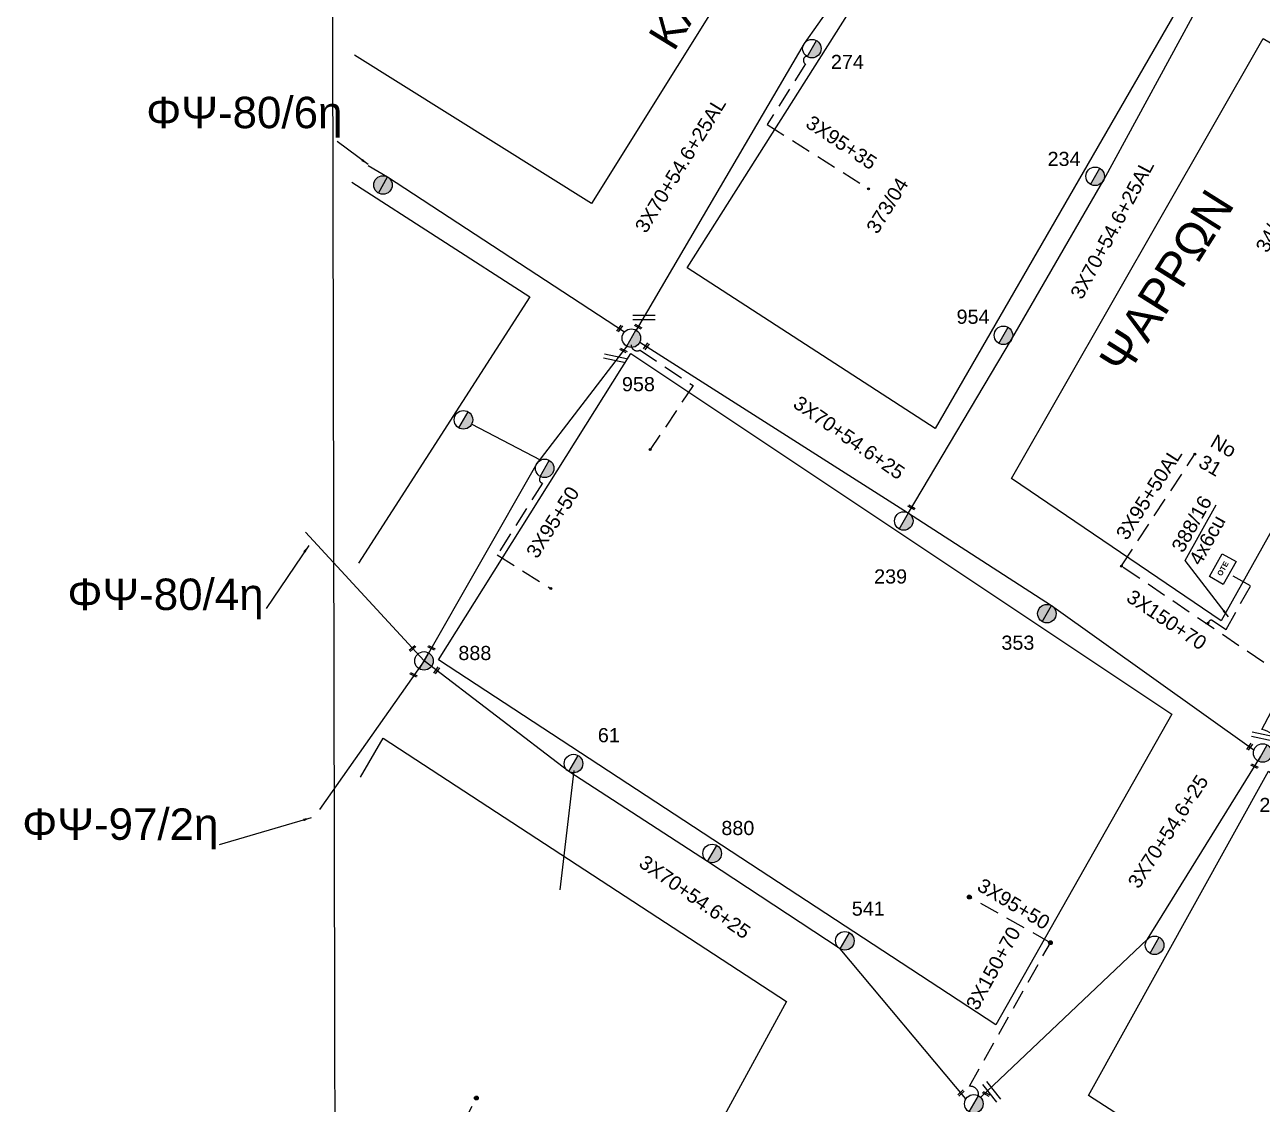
# Model space of a CAD drawing. Header units: millimetres. Extents: x 771 to 3391, y 686 to 1835.
# Drawn here: x 846.4 to 1003.9, y 1396.8 to 1534.3 of the extents above; entities that cross this region are included whole.
import ezdxf

# ---------------------------------------------------------------- set-up
doc = ezdxf.new("R2010")
doc.units = ezdxf.units.MM
doc.linetypes.add('DASHED', pattern=[19.05, 12.7, -6.35])
for name, color, linetype in [('Pillar OTE', 7, 'Continuous'), ('Άγνωστα', 7, 'Continuous'), ('Εναέρια παροχή ΧΤ 4x16', 7, 'SYN_LINE'), ('Επιγραφές - Σχήματα', 7, 'Continuous'), ('Καλωδια Χ.Τ. 3x50+35', 7, 'Continuous'), ('Καλωδια ΧΤ  3X95+50', 7, 'Continuous'), ('Καλώδια ΧΤ   3x150+70AL', 7, 'DASHED'), ('Μηχανική τομή', 7, 'Continuous'), ('Στύλος Ξύλινος', 7, 'Continuous'), ('Στύλος Ξύλινος @ 1', 7, 'Continuous'), ('Στύλος ΦΜ', 7, 'Continuous'), ('Στύλος ΦΜ @ 1', 7, 'Continuous'), ('Συνδέσεις', 7, 'Continuous'), ('Συνεστραμμένα ΧΤ   3x70+54.6+25 AL', 7, 'SYN_LINE'), ('Τομή', 7, 'Continuous'), ('Υπόβαθρο ΔΕΗ', 7, 'Continuous'), ('Υπόγεια καλώδια Παροχών ΧΤ   4x50AL', 7, 'DASHED'), ('Υπόγεια καλώδια Παροχών ΧΤ   4x6', 7, 'DASHED')]:
    doc.layers.add(name, color=color, linetype=linetype)
doc.styles.add('arial', font='arial.ttf')
doc.styles.get("Standard").update_dxf_attribs({"font": 'arial.ttf'})
doc.linetypes.add('SYN_LINE', pattern='A,0.5,-0.0001,["/\\/\\/\\/",Standard,S=0.1,R=0,X=0,Y=-0.05],-0.25', length=0.7501)
doc.dimstyles.new('ISO-25', dxfattribs={"dimtxt": 2.5, "dimasz": 2.5, "dimexe": 1.25, "dimexo": 0.625, "dimtad": 1, "dimtxsty": 'Standard', "dimcen": 2.5, "dimadec": 0, "dimazin": 0, "dimtfac": 1, "dimtmove": 0, "dimatfit": 3, "dimfxl": 1, "dimarcsym": 0})

# ---------------------------------------------------------------- blocks, each defined once
blk = doc.blocks.new('ΥΠΑΡΧΩΝ ΤΣΙΜΕΝΤΕΝΙΟΣ ΣΤΥΛΟΣ')
at = {"layer": 'Στύλος ΦΜ'}
blk.add_hatch(color=7, dxfattribs=at).paths.add_polyline_path([(-1.29, -2.28, 0.574793), (2.62, 0, 0.268822), (1.3, 2.27)])
at = {"layer": 'Στύλος ΦΜ', "color": 7}
blk.add_line((-1.29, -2.28), (1.3, 2.27), dxfattribs=at)
blk.add_circle((0, 0), 2.62, dxfattribs=at)
at = {"layer": 'Στύλος ΦΜ', "flags": 4}
for tag, p in [('ΑΡΙΘΜΟΣ', (-4.68, 8.05)), ('ΤΥΠΟΣ', (-4.91, 3.03))]:
    blk.add_attdef(tag, p, '', height=4, dxfattribs=at)
blk = doc.blocks.new('ΜΗΧΑΝΙΚΗ ΤΟΜΗ')
at = {"layer": 'Μηχανική τομή', "ltscale": 40}
for p, q in [((-1.89, 0.78), (1.89, 0.78)), ((1.89, 0), (-1.89, 0))]:
    blk.add_line(p, q, dxfattribs=at)
blk = doc.blocks.new('ΤΟΜΗ')
at = {"layer": 'Τομή', "ltscale": 40}
for p, q in [((-5.68, 0), (5.68, 0)), ((5.68, -2.33), (-5.68, -2.33))]:
    blk.add_line(p, q, dxfattribs=at)
blk = doc.blocks.new('_ΣΥΝΔΕΣΗ')
at = {"layer": 'Συνδέσεις', "linetype": 'SYN_LINE', "ltscale": 40}
blk.add_hatch(color=256, dxfattribs=at).paths.add_polyline_path([(0.5, -0.01, 1), (-0.5, -0.01, 1)])
at = {"layer": 'Συνδέσεις'}
blk.add_circle((0, -0.01), 0.5, dxfattribs=at)
blk = doc.blocks.new('ΥΠΑΡΧΩΝ ΞΥΛΙΝΟΣ ΣΤΥΛΟΣ')
at = {"layer": 'Στύλος Ξύλινος'}
h = blk.add_hatch(color=7, dxfattribs=at)
h.paths.add_polyline_path([(-2.62, 0, 0.270008), (-1.29, -2.28), (1.3, 2.27, 0.576266)])
h.paths.add_polyline_path([(-1.29, -2.28, 0.574793), (2.62, 0, 0.268822), (1.3, 2.27)])
at = {"layer": 'Στύλος Ξύλινος', "color": 7}
blk.add_line((-1.29, -2.28), (1.3, 2.27), dxfattribs=at)
blk.add_circle((0, 0), 2.62, dxfattribs=at)
at = {"layer": 'Στύλος Ξύλινος', "flags": 4}
for tag, p in [('ΑΡΙΘΜΟΣ', (-4.91, 8.6)), ('ΤΥΠΟΣ', (-4.85, 3.39))]:
    blk.add_attdef(tag, p, '', height=4, dxfattribs=at)
blk = doc.blocks.new('PILLAR ΟΤΕ')
at = {"layer": 'Pillar OTE', "ltscale": 40}
blk.add_lwpolyline([(-3.31, 2.02), (3.39, 2.02), (3.39, -1.99), (-3.31, -1.99)], close=True, dxfattribs=at)
at = {"layer": 'Pillar OTE', "insert": (-1.81, 0.71), "char_height": 1.3575, "width": 109.961, "attachment_point": 1}
blk.add_mtext('{\\fArial|b1|i0|c161|p34;OTE}', dxfattribs=at)

msp = doc.modelspace()

# ---------------------------------------------------------------- hatches: boundary and pattern name
at = {"layer": 'Pillar OTE', "ltscale": 40}
h = msp.add_hatch(color=256, dxfattribs=at)
h.dxf.hatch_style = 1
h.paths.add_polyline_path([(997.00939, 1457.84744), (997.08271, 1458.2592), (996.71537, 1458.04928)])

# ---------------------------------------------------------------- linework, layer by layer
msp.add_lwpolyline([(996.71537, 1458.04928), (997.08271, 1458.2592), (997.00939, 1457.84744), (996.71537, 1458.04928)], dxfattribs=at)
at = {"layer": 'Άγνωστα', "color": 1, "linetype": 'DASHED', "ltscale": 0.2}
msp.add_lwpolyline([(923.57601, 1493.50542, 0.56354898), (924.70643, 1492.83405), (931.44983, 1488.33312), (926.00896, 1480.17173)], format="xyb", dxfattribs=at)
at = {"layer": 'Άγνωστα', "color": 30, "linetype": 'SYN_LINE', "ltscale": 8}
msp.add_lwpolyline([(912.1403, 1478.79639), (903.27814, 1483.4196)], dxfattribs=at)
at = {"layer": 'Άγνωστα', "color": 27}
msp.add_lwpolyline([(916.27607, 1439.30177), (914.51474, 1424.13828)], dxfattribs=at)
at = {"layer": 'Καλωδια Χ.Τ. 3x50+35', "color": 133, "linetype": 'DASHED', "ltscale": 0.2}
msp.add_lwpolyline([(945.89235, 1530.25991, 0.66898005), (945.76291, 1529.27176), (940.87851, 1521.55727), (953.70453, 1513.43654)], format="xyb", dxfattribs=at)
at = {"layer": 'Καλωδια ΧΤ  3X95+50', "color": 1, "linetype": 'DASHED', "ltscale": 0.2}
msp.add_lwpolyline([(985.9779, 1465.34733), (985.96463, 1465.35606), (995.35863, 1479.66423)], dxfattribs=at)
at = {"layer": 'Καλωδια ΧΤ  3X95+50', "color": 30, "linetype": 'DASHED', "ltscale": 0.2}
msp.add_lwpolyline([(912.0686, 1476.71815, 0.651538882), (912.2767, 1475.90795), (906.54098, 1466.77046), (913.33936, 1462.50302)], format="xyb", dxfattribs=at)
at = {"layer": 'Καλωδια ΧΤ  3X95+50', "color": 27, "linetype": 'DASHED', "ltscale": 0.2}
msp.add_lwpolyline([(976.92679, 1417.39615), (976.92679, 1417.39615), (966.60867, 1423.21309)], dxfattribs=at)
at = {"layer": 'Καλώδια ΧΤ   3x150+70AL', "color": 1, "linetype": 'DASHED', "ltscale": 0.2}
msp.add_lwpolyline([(1011.908, 1438.16276), (1012.29124, 1437.9028, -0.525317626), (1011.62977, 1437.09699), (1006.94969, 1440.51724, 0.349214175), (1003.82905, 1444.53812), (1003.82905, 1444.53812), (1007.22149, 1450.93442), (985.95507, 1465.34151)], format="xyb", dxfattribs=at)
at = {"layer": 'Καλώδια ΧΤ   3x150+70AL', "color": 27, "linetype": 'DASHED', "ltscale": 0.2}
msp.add_lwpolyline([(967.77122, 1397.90375, 0.491533675), (966.61773, 1399.10989), (976.92679, 1417.39615)], format="xyb", dxfattribs=at)
at = {"layer": 'Συνεστραμμένα ΧΤ   3x70+54.6+25 AL', "color": 133, "linetype": 'SYN_LINE', "ltscale": 20}
msp.add_lwpolyline([(963.00218, 1556.51997), (945.58503, 1531.86084), (924.20099, 1495.37934)], dxfattribs=at)
at = {"layer": 'Συνεστραμμένα ΧΤ   3x70+54.6+25 AL', "color": 1, "ltscale": 20}
for points in [[(958.84905, 1472.11033), (971.99293, 1494.17652), (983.70496, 1514.51177), (996.33806, 1537.75053)], [(890.11844, 1516.36247), (892.57732, 1514.88066), (922.74642, 1495.16905)], [(924.66703, 1493.85326), (958.75522, 1472.15864), (977.06256, 1460.30894), (1002.82434, 1441.93559)]]:
    msp.add_lwpolyline(points, dxfattribs=at)
at = {"layer": 'Συνεστραμμένα ΧΤ   3x70+54.6+25 AL', "color": 30, "linetype": 'SYN_LINE', "ltscale": 20}
msp.add_lwpolyline([(923.02437, 1493.33879), (911.56073, 1478.38923), (897.21513, 1453.267), (883.91907, 1434.35727)], dxfattribs=at)
at = {"layer": 'Συνεστραμμένα ΧΤ   3x70+54.6+25 AL', "color": 27, "linetype": 'SYN_LINE', "ltscale": 20}
msp.add_lwpolyline([(966.18447, 1397.50216), (950.18405, 1416.60401), (933.30127, 1427.73363), (915.6606, 1439.17571), (897.21513, 1453.267), (882.11595, 1469.66715)], dxfattribs=at)
at = {"layer": 'Συνεστραμμένα ΧΤ   3x70+54.6+25 AL', "color": 151, "linetype": 'SYN_LINE', "ltscale": 20}
msp.add_lwpolyline([(968.04106, 1397.69145), (989.28635, 1417.82939), (1003.6647, 1441.0653)], dxfattribs=at)
at = {"layer": 'Υπόβαθρο ΔΕΗ'}
for points in [[(885.09288, 1760.10912), (887.18759, 748.25165)], [(882.7508, 1547.32133), (903.83754, 1571.23842), (925.23776, 1579.3596), (951.0074, 1563.51817), (918.51858, 1511.50209), (888.34965, 1530.37893)], [(930.70866, 1503.3207), (963.80363, 1555.59145), (994.05737, 1538.02138), (962.26038, 1482.85689), (930.70866, 1503.3207)], [(971.98356, 1476.48045), (1004.01644, 1532.52165), (1031.16068, 1516.45896), (998.66322, 1458.39331), (971.98356, 1476.48045)], [(888.04187, 1514.23989), (910.69462, 1499.60637), (888.8973, 1465.7337)], [(899.053, 1453.40924), (923.53832, 1492.41639), (992.36737, 1446.47599), (969.9676, 1406.93517), (899.053, 1453.40924)], [(994.06709, 1466.05142), (998.03312, 1473.13782)], [(889.13685, 1438.47578), (892.02571, 1443.43924), (943.33395, 1409.9137), (922.76945, 1372.17447), (889.35901, 1389.83305)], [(981.77842, 1397.95971), (1004.69133, 1439.24342), (1094.14437, 1372.72988), (1073.20991, 1338.88709), (981.77842, 1397.95971)]]:
    msp.add_lwpolyline(points, dxfattribs=at)
at = {"layer": 'Υπόγεια καλώδια Παροχών ΧΤ   4x50AL', "color": 2, "linetype": 'DASHED', "ltscale": 0.2}
msp.add_lwpolyline([(896.9305, 1384.14952), (903.87588, 1397.62226)], dxfattribs=at)
at = {"layer": 'Υπόγεια καλώδια Παροχών ΧΤ   4x6', "color": 1, "linetype": 'DASHED', "ltscale": 0.2}
msp.add_lwpolyline([(997.08271, 1458.2592, -0.464514135), (997.56119, 1458.39762), (999.27292, 1457.26314), (1002.38706, 1462.8274), (999.81583, 1464.26643)], format="xyb", dxfattribs=at)

# ---------------------------------------------------------------- block references
at = {"layer": 'Pillar OTE', "xscale": 0.5, "yscale": 0.5, "zscale": 0.5, "rotation": 60.768}
msp.add_blockref('PILLAR ΟΤΕ', (998.84969, 1464.94803), dxfattribs=at)
at = {"layer": 'Μηχανική τομή'}
for p, xscale, yscale, zscale, rotation in [((924.41727, 1495.74831), 0.2500000000002005, 0.2500000000002005, 0.2500000000002005, 331.5446991727721), ((922.19305, 1495.5306), 0.249999999999919, 0.249999999999919, 0.249999999999919, 54.49615168295795), ((922.54189, 1492.70113), 0.2500000000002005, 0.2500000000002005, 0.2500000000002005, 331.5446991727721), ((925.59173, 1493.26476), 0.249999999999919, 0.249999999999919, 0.249999999999919, 54.49615168295795), ((959.21934, 1472.73198), 0.2500000000002005, 0.2500000000002005, 0.2500000000002005, 331.5446991727721), ((895.82035, 1454.78196), 0.249999999999919, 0.249999999999919, 0.249999999999919, 40.91104552096828), ((898.11886, 1454.84898), 0.2500000000002005, 0.2500000000002005, 0.2500000000002005, 331.5446991727721), ((898.90246, 1452.0008), 0.249999999999919, 0.249999999999919, 0.249999999999919, 55.57602775979534), ((895.82337, 1451.40792), 0.2500000000002005, 0.2500000000002005, 0.2500000000002005, 331.5446991727721), ((1002.35325, 1442.28114), 0.249999999999919, 0.249999999999919, 0.249999999999919, 54.49615168295795), ((1002.85402, 1439.78449), 0.2500000000002005, 0.2500000000002005, 0.2500000000002005, 331.5446991727721), ((965.61161, 1398.18606), 0.2500000000002005, 0.2500000000002005, 0.2500000000002005, 42.55848209433295), ((968.70517, 1398.05837), 0.2500000000002005, 0.2500000000002005, 0.2500000000002005, 331.5446991727721)]:
    msp.add_blockref('ΜΗΧΑΝΙΚΗ ΤΟΜΗ', p, dxfattribs=dict(at, xscale=xscale, yscale=yscale, zscale=zscale, rotation=rotation))
at = {"layer": 'Στύλος Ξύλινος @ 1', "ltscale": 40, "xscale": 0.4499999999998181, "yscale": 0.4499999999998181, "zscale": 0.4499999999998181}
msp.add_blockref('ΥΠΑΡΧΩΝ ΞΥΛΙΝΟΣ ΣΤΥΛΟΣ', (891.99176, 1513.85877), dxfattribs=at)
at = {"layer": 'Στύλος Ξύλινος @ 1', "ltscale": 40}
ref = msp.add_blockref('ΥΠΑΡΧΩΝ ΞΥΛΙΝΟΣ ΣΤΥΛΟΣ', (976.477, 1459.28705), dxfattribs=dict(at, xscale=0.4499999999998181, yscale=0.4499999999998181, zscale=0.4499999999998181))
ref.add_attrib('ΤΥΠΟΣ', '353', (970.69031, 1454.69188), dxfattribs={"layer": 'Στύλος Ξύλινος', "height": 1.8, "flags": 4})
at = {"layer": 'Στύλος ΦΜ @ 1', "ltscale": 40}
ref = msp.add_blockref('ΥΠΑΡΧΩΝ ΤΣΙΜΕΝΤΕΝΙΟΣ ΣΤΥΛΟΣ', (946.57361, 1531.22065), dxfattribs=dict(at, xscale=0.4499999999998181, yscale=0.4499999999998181, zscale=0.4499999999998181))
ref.add_attrib('ΤΥΠΟΣ', '274', (948.98854, 1528.62833), dxfattribs={"layer": 'Στύλος ΦΜ', "height": 1.8, "flags": 4})
ref = msp.add_blockref('ΥΠΑΡΧΩΝ ΤΣΙΜΕΝΤΕΝΙΟΣ ΣΤΥΛΟΣ', (982.61852, 1514.96653), dxfattribs=dict(at, xscale=0.4499999999998181, yscale=0.4499999999998181, zscale=0.4499999999998181))
ref.add_attrib('ΤΥΠΟΣ', '234', (976.56218, 1516.28314), dxfattribs={"layer": 'Στύλος ΦΜ', "height": 1.8, "flags": 4})
ref = msp.add_blockref('ΥΠΑΡΧΩΝ ΤΣΙΜΕΝΤΕΝΙΟΣ ΣΤΥΛΟΣ', (970.95169, 1494.72694), dxfattribs=dict(at, xscale=0.4499999999998181, yscale=0.4499999999998181, zscale=0.4499999999998181))
ref.add_attrib('ΤΥΠΟΣ', '954', (964.98464, 1496.18958), dxfattribs={"layer": 'Στύλος ΦΜ', "height": 1.8, "flags": 4})
ref = msp.add_blockref('ΥΠΑΡΧΩΝ ΤΣΙΜΕΝΤΕΝΙΟΣ ΣΤΥΛΟΣ', (923.60541, 1494.36326), dxfattribs=dict(at, xscale=0.4499999999998181, yscale=0.4499999999998181, zscale=0.4499999999998181))
ref.add_attrib('ΤΥΠΟΣ', '958', (922.4012, 1487.60555), dxfattribs={"layer": 'Στύλος ΦΜ', "height": 1.8, "flags": 4})
at = {"layer": 'Στύλος ΦΜ @ 1', "ltscale": 40, "xscale": 0.4499999999998181, "yscale": 0.4499999999998181, "zscale": 0.4499999999998181}
for p in [(902.23392, 1483.96434), (912.57079, 1477.78348), (990.18515, 1417.06828), (967.18566, 1396.88186)]:
    msp.add_blockref('ΥΠΑΡΧΩΝ ΤΣΙΜΕΝΤΕΝΙΟΣ ΣΤΥΛΟΣ', p, dxfattribs=at)
at = {"layer": 'Στύλος ΦΜ @ 1', "ltscale": 40}
ref = msp.add_blockref('ΥΠΑΡΧΩΝ ΤΣΙΜΕΝΤΕΝΙΟΣ ΣΤΥΛΟΣ', (958.26349, 1471.08844), dxfattribs=dict(at, xscale=0.4499999999998181, yscale=0.4499999999998181, zscale=0.4499999999998181))
ref.add_attrib('ΤΥΠΟΣ', '239', (954.49419, 1463.12394), dxfattribs={"layer": 'Στύλος ΦΜ', "height": 1.8, "flags": 4})
ref = msp.add_blockref('ΥΠΑΡΧΩΝ ΤΣΙΜΕΝΤΕΝΙΟΣ ΣΤΥΛΟΣ', (897.21287, 1453.26829), dxfattribs=dict(at, xscale=0.4499999999998181, yscale=0.4499999999998181, zscale=0.4499999999998181))
ref.add_attrib('ΤΥΠΟΣ', '888', (901.5863, 1453.37652), dxfattribs={"layer": 'Στύλος ΦΜ', "height": 1.8, "flags": 4})
ref = msp.add_blockref('ΥΠΑΡΧΩΝ ΤΣΙΜΕΝΤΕΝΙΟΣ ΣΤΥΛΟΣ', (916.24163, 1440.20018), dxfattribs=dict(at, xscale=0.4499999999998181, yscale=0.4499999999998181, zscale=0.4499999999998181))
ref.add_attrib('ΤΥΠΟΣ', '61', (919.33555, 1442.91707), dxfattribs={"layer": 'Στύλος ΦΜ', "height": 1.8, "flags": 4})
ref = msp.add_blockref('ΥΠΑΡΧΩΝ ΤΣΙΜΕΝΤΕΝΙΟΣ ΣΤΥΛΟΣ', (1003.93591, 1441.5463), dxfattribs=dict(at, xscale=0.4499999999998181, yscale=0.4499999999998181, zscale=0.4499999999998181))
ref.add_attrib('ΤΥΠΟΣ', '239', (1003.51738, 1434.03238), dxfattribs={"layer": 'Στύλος ΦΜ', "height": 1.8, "flags": 4})
ref = msp.add_blockref('ΥΠΑΡΧΩΝ ΤΣΙΜΕΝΤΕΝΙΟΣ ΣΤΥΛΟΣ', (933.8823, 1428.7581), dxfattribs=dict(at, xscale=0.4499999999998181, yscale=0.4499999999998181, zscale=0.4499999999998181))
ref.add_attrib('ΤΥΠΟΣ', '880', (935.05445, 1431.09761), dxfattribs={"layer": 'Στύλος ΦΜ', "height": 1.8, "flags": 4})
ref = msp.add_blockref('ΥΠΑΡΧΩΝ ΤΣΙΜΕΝΤΕΝΙΟΣ ΣΤΥΛΟΣ', (950.76509, 1417.62848), dxfattribs=dict(at, xscale=0.4499999999998181, yscale=0.4499999999998181, zscale=0.4499999999998181))
ref.add_attrib('ΤΥΠΟΣ', '541', (951.65058, 1420.83523), dxfattribs={"layer": 'Στύλος ΦΜ', "height": 1.8, "flags": 4})
at = {"layer": 'Συνδέσεις'}
for p, xscale, yscale, zscale in [((953.79439, 1513.37964), 0.25, 0.25, 0.25), ((926.01035, 1480.17382), 0.25, 0.25, 0.25), ((995.32196, 1479.60837), 0.25, 0.25, 0.25), ((985.95875, 1465.3471), 0.25, 0.25, 0.25), ((913.33936, 1462.50302), 0.25, 0.25, 0.25), ((966.60867, 1423.21309), 0.4777242751394019, 0.4777242751394019, 0.4777242751394019), ((976.92679, 1417.39615), 0.4777242751394019, 0.4777242751394019, 0.4777242751394019), ((903.87588, 1397.62226), 0.4777242751394019, 0.4777242751394019, 0.4777242751394019)]:
    msp.add_blockref('_ΣΥΝΔΕΣΗ', p, dxfattribs=dict(at, xscale=xscale, yscale=yscale, zscale=zscale))
at = {"layer": 'Τομή', "xscale": 0.25, "yscale": 0.25, "zscale": 0.25}
msp.add_blockref('ΤΟΜΗ', (925.21388, 1497.28653), dxfattribs=at)
at = {"layer": 'Τομή'}
for p, xscale, yscale, zscale, rotation in [((921.57857, 1492.07203), 0.25, 0.25, 0.25, 347.9267687945376), ((1004.01098, 1443.93096), 0.25, 0.25, 0.25, 347.9267687945376), ((969.67732, 1398.58684), 0.2499999999999669, 0.2499999999999669, 0.2499999999999669, 308.1680509152084)]:
    msp.add_blockref('ΤΟΜΗ', p, dxfattribs=dict(at, xscale=xscale, yscale=yscale, zscale=zscale, rotation=rotation))

# ---------------------------------------------------------------- texts
at = {"ltscale": 40, "char_height": 4, "width": 64.8866414, "attachment_point": 1, "style": 'arial'}
for s, insert, rotation in [('KANAPH', (925.59487, 1532.83155), 58.4278322), ('{\\H1.083x;ΨAPPΩN}', (982.92713, 1491.6289), 57.8133697)]:
    msp.add_mtext(s, dxfattribs=dict(at, insert=insert, rotation=rotation))
at = {"layer": 'Άγνωστα', "color": 7, "char_height": 1.8, "attachment_point": 1}
for s, insert, rotation in [('3X95+35', (946.64169, 1522.84267), 326.1054926), ('3X70+54.6+25', (945.06475, 1487.15304), 325.1238696), ('3X95+50AL', (985.14914, 1469.47685), 57.3817289), ('3X95+50', (910.09556, 1467.14689), 57.3817289), ('3X150+70', (987.44777, 1462.4745), 326.1054926), ('3X70+54,6+25', (986.65624, 1425.12299), 57.1017334), ('3X70+54.6+25', (925.43641, 1428.68015), 325.1238696), ('3X95+50', (968.37419, 1425.71042), 329.1567145)]:
    msp.add_mtext_dynamic_manual_height_columns(s, width=1.8, gutter_width=12.5, heights=[0.04535], dxfattribs=dict(at, insert=insert, rotation=rotation))
at = {"layer": 'Άγνωστα', "color": 7}
note = msp.add_mtext_dynamic_manual_height_columns('Nο ', width=1.8, gutter_width=1.55465, heights=[0.04535, 0], dxfattribs=dict(at, insert=(995.12027, 1483.89945), char_height=1.8, attachment_point=1, rotation=330.011523))
for column, words in zip(note.columns.linked_columns, ['31']):
    column.text = words
at = {"layer": 'Εναέρια παροχή ΧΤ 4x16', "color": 7}
note = msp.add_mtext_dynamic_manual_height_columns('34/12\\P', width=1.8, gutter_width=1.85192, heights=[0.04535, 0], dxfattribs=dict(at, insert=(1001.2412, 1502.72148), char_height=1.8, attachment_point=1, rotation=62.0702816))
at = {"layer": 'Επιγραφές - Σχήματα', "ltscale": 0.2, "char_height": 4, "width": 19.6718533, "attachment_point": 1}
for s, insert in [('ΦΨ-80/6η', (861.86639, 1525.09167)), ('ΦΨ-80/4η', (851.83599, 1463.75136)), ('ΦΨ-97/2η', (846.08661, 1434.48956))]:
    msp.add_mtext(s, dxfattribs=dict(at, insert=insert))
at = {"layer": 'Καλώδια ΧΤ   3x150+70AL', "color": 7, "insert": (966.07572, 1409.52525), "char_height": 1.8, "attachment_point": 1, "rotation": 61.2049895}
msp.add_mtext_dynamic_manual_height_columns('3X150+70', width=1.8, gutter_width=12.5, heights=[0.04535], dxfattribs=at)
at = {"layer": 'Συνεστραμμένα ΧΤ   3x70+54.6+25 AL', "color": 7, "char_height": 1.8, "attachment_point": 1}
for s, insert, rotation in [('3X70+54.6+25AL', (923.93517, 1508.54061), 58.3751679), ('3X70+54.6+25AL', (979.36319, 1500.01122), 61.8239315), ('373/04', (953.38054, 1508.4425), 58.3751679)]:
    msp.add_mtext_dynamic_manual_height_columns(s, width=1.8, gutter_width=12.5, heights=[0.04535], dxfattribs=dict(at, insert=insert, rotation=rotation))
at = {"layer": 'Υπόγεια καλώδια Παροχών ΧΤ   4x50AL', "color": 7, "ltscale": 0.2, "char_height": 1.8, "attachment_point": 1, "rotation": 60.768}
for s, insert in [('388/16', (992.23398, 1467.80064)), ('4x6cu', (994.45061, 1466.17351))]:
    msp.add_mtext_dynamic_manual_height_columns(s, width=1.8, gutter_width=12.5, heights=[0.11759], dxfattribs=dict(at, insert=insert))

# ---------------------------------------------------------------- leaders
at = {"layer": 'Επιγραφές - Σχήματα', "ltscale": 40}
for points in [[(890.12628, 1516.45422), (886.17308, 1519.41598)], [(882.55685, 1467.96486), (877.1227, 1459.9406)], [(999.56944, 1458.86332), (994.06709, 1466.05142)], [(882.84113, 1433.30532), (871.1272, 1429.84957)]]:
    msp.add_leader(points, dimstyle='ISO-25', override={"dimasz": 1, "dimtad": 0}, dxfattribs=at)

doc.saveas('drawing.dxf')
